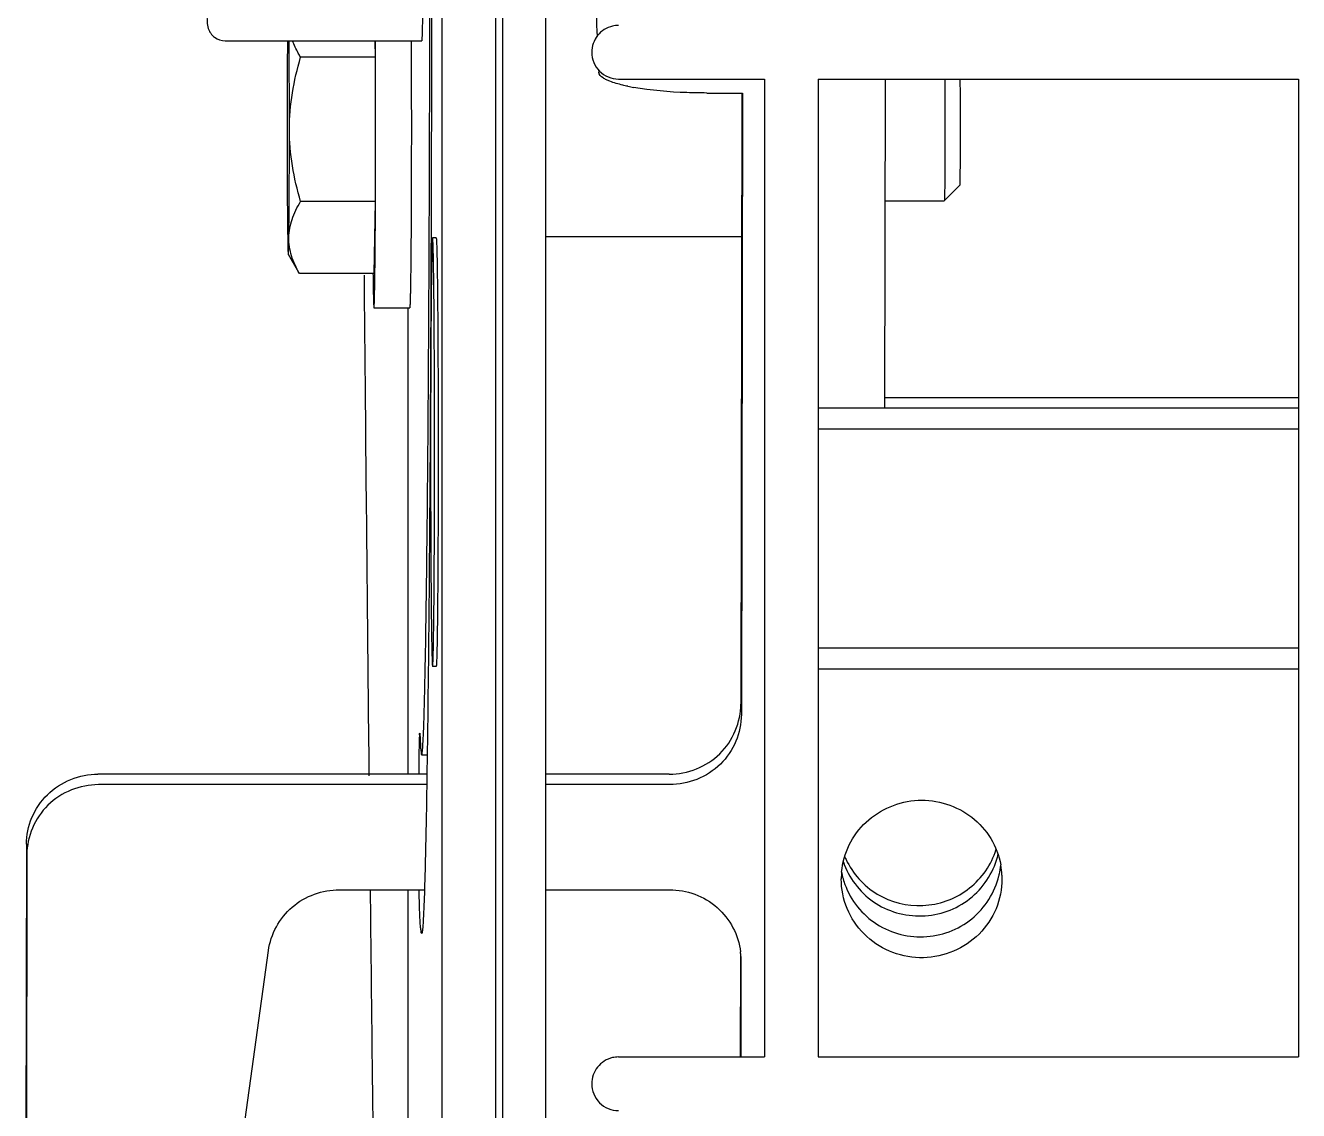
# Model space of a CAD drawing. Header units: millimetres. Extents: x 6781 to 13993, y -7973 to 4183.
# Drawn here: x 9507.53 to 9543.18, y 2840.68 to 2871.07 of the extents above; entities that cross this region are included whole.
import ezdxf

# ---------------------------------------------------------------- set-up
doc = ezdxf.new("R2010")
doc.units = ezdxf.units.MM
doc.header["$LTSCALE"] = 307.34
doc.layers.get('0').update_dxf_attribs({"linetype": 'CONTINUOUS'})

msp = doc.modelspace()

# ---------------------------------------------------------------- linework, layer by layer
at = {"color": 0, "linetype": 'Continuous', "lineweight": 25}
for p, q in [((9520.89973, 2783.65869), (9520.89973, 3047.65869)), ((9522.09967, 2782.65869), (9522.09967, 3047.65869)), ((9519.19499, 2907.10942), (9519.19453, 2809.35944)), ((9520.69492, 2907.10942), (9520.69446, 2809.35944)), ((9513.12599, 2870.6404), (9518.62575, 2870.6404)), ((9517.31511, 2870.6404), (9517.32256, 2870.17941)), ((9517.33257, 2870.17995), (9517.3304, 2870.64061)), ((9518.33036, 2870.64063), (9518.33128, 2870.45977)), ((9518.33128, 2870.45977), (9518.33221, 2870.25545)), ((9517.32256, 2870.17941), (9515.23525, 2870.17942)), ((9517.32256, 2870.17941), (9517.32256, 2866.13796)), ((9518.33221, 2870.25545), (9518.33269, 2870.14064)), ((9523.57959, 2869.81726), (9523.5822, 2869.76164)), ((9524.13629, 2869.56869), (9528.22937, 2869.56869)), ((9528.22937, 2869.56869), (9528.22937, 2842.17869)), ((9529.72937, 2869.56869), (9529.72937, 2842.17869)), ((9529.72937, 2869.56869), (9543.17872, 2869.56869)), ((9531.59293, 2860.34949), (9531.61003, 2869.56869)), ((9543.17872, 2869.56869), (9543.17872, 2842.17869)), ((9526.60952, 2869.17683), (9527.60947, 2869.17683)), ((9527.59521, 2869.17686), (9527.56347, 2852.05976)), ((9527.60947, 2869.17683), (9527.57719, 2851.76735)), ((9518.3365, 2868.2711), (9518.3365, 2868.04311)), ((9533.68933, 2866.58825), (9533.25989, 2866.15877)), ((9517.32256, 2866.13796), (9515.23525, 2866.13795)), ((9517.32256, 2866.13796), (9517.28991, 2864.11723)), ((9518.33221, 2866.06242), (9518.33128, 2865.8585)), ((9518.33269, 2866.17674), (9518.33221, 2866.06242)), ((9531.6037, 2866.15869), (9533.25971, 2866.15869)), ((9517.32653, 2865.06251), (9517.32675, 2865.09235)), ((9517.32675, 2865.09235), (9517.32711, 2865.1422)), ((9517.32711, 2865.1422), (9517.32726, 2865.16327)), ((9519.0315, 2865.11832), (9518.9315, 2865.11832)), ((9522.09967, 2865.15869), (9527.58776, 2865.15869)), ((9514.88948, 2864.65914), (9515.18073, 2864.1546)), ((9514.88949, 2864.65914), (9514.89001, 2864.65869)), ((9517.28991, 2864.11723), (9515.20261, 2864.11723)), ((9517.31736, 2864.11622), (9517.31766, 2864.14027)), ((9517.28991, 2863.15869), (9518.28986, 2863.15869)), ((9518.23386, 2863.15869), (9518.2338, 2850.09812)), ((9543.17872, 2860.34949), (9529.72937, 2860.34949)), ((9543.17872, 2860.6419), (9531.59347, 2860.6419)), ((9543.17872, 2859.76468), (9529.72937, 2859.76468)), ((9529.72937, 2853.63458), (9543.17872, 2853.63458)), ((9519.0315, 2853.11832), (9518.9315, 2853.11832)), ((9529.72937, 2853.04977), (9543.17872, 2853.04977)), ((9518.78191, 2850.74385), (9518.78038, 2850.63438)), ((9518.62575, 2850.6404), (9518.78039, 2850.6404)), ((9518.78038, 2850.63438), (9518.77247, 2850.09297)), ((9518.77244, 2850.09812), (9509.56061, 2850.09812)), ((9525.55992, 2850.09812), (9522.09967, 2850.09812)), ((9518.76792, 2849.80572), (9509.57434, 2849.80572)), ((9525.57364, 2849.80572), (9522.09967, 2849.80572)), ((9507.55706, 2848.13649), (9507.5316, 2834.40507)), ((9507.57079, 2847.84409), (9507.54533, 2834.11266)), ((9530.37793, 2847.06062), (9530.37561, 2847.16488)), ((9534.79024, 2847.2569), (9534.78998, 2847.25579)), ((9534.8731, 2847.26914), (9534.87542, 2847.16488)), ((9516.31962, 2846.86327), (9518.70472, 2846.86327)), ((9518.23379, 2846.86327), (9518.23375, 2839.63888)), ((9522.09967, 2846.86327), (9525.56819, 2846.86327)), ((9512.77604, 2833.85341), (9514.3341, 2845.1609)), ((9527.55037, 2844.9939), (9527.54515, 2842.17869)), ((9527.56446, 2844.90164), (9527.55941, 2842.17869)), ((9527.56242, 2844.99388), (9527.56446, 2844.90164)), ((9524.13629, 2842.17869), (9528.22937, 2842.17869)), ((9529.72937, 2842.17869), (9543.17872, 2842.17869))]:
    msp.add_line(p, q, dxfattribs=at)
for centre, radius, start, end in [((9524.13618, 2870.31701), 0.75161, 89.992108, 102.820438), ((9525.60185, 2875.14683), 5.90618, 258.275959, 259.856947), ((9532.63183, 2848.63242), 2.17508, 340.526954, 342.996773), ((9532.65112, 2848.33808), 2.1692, 344.902036, 347.067879), ((9532.49317, 2848.33242), 2.17273, 198.271495, 200.405624), ((9532.48905, 2848.62854), 2.18303, 202.284209, 204.832023), ((9532.65784, 2848.3363), 2.16225, 344.593709, 344.901055), ((9532.65382, 2848.33791), 2.16655, 345.018781, 346.70769), ((9532.67105, 2847.7551), 2.17697, 347.505761, 354.84281), ((9532.70149, 2847.16778), 2.17395, 2.672312, 10.38757), ((9532.53877, 2847.16062), 2.16317, 174.844149, 179.887229), ((9532.5124, 2847.74507), 2.16412, 190.393037, 193.088922), ((9532.51007, 2847.74461), 2.16174, 193.014294, 195.191559), ((9532.51746, 2847.74662), 2.1694, 195.191703, 197.487029), ((9532.68316, 2847.75264), 2.16461, 346.730591, 347.498213), ((9532.68013, 2847.75331), 2.16771, 347.498164, 348.060231), ((9525.63578, 2844.9043), 1.9287, 2.662075, 6.43349), ((9524.13618, 2841.42701), 0.75161, 89.992108, 102.820438)]:
    msp.add_arc(centre, radius, start, end, dxfattribs=at)
for points, knots in [([(9512.59034, 2873.26328), (9512.59223, 2872.93653), (9512.59667, 2872.37228), (9512.6039, 2871.72858), (9512.61287, 2871.35767), (9512.61824, 2871.16111), (9512.64238, 2870.94264), (9512.81056, 2870.70927), (9513.02087, 2870.6404), (9513.12599, 2870.6404)], [0, 0, 0, 0, 0.33818763, 0.58395163, 0.66643378, 0.72195133, 0.78788788, 0.89120187, 1, 1, 1, 1]), ([(9518.66182, 2872.46949), (9518.65985, 2872.21272), (9518.65688, 2871.8504), (9518.65028, 2871.4018), (9518.64735, 2871.13735), (9518.63891, 2870.93575), (9518.64322, 2870.77256), (9518.6231, 2870.70529), (9518.63601, 2870.64019), (9518.62575, 2870.64046)], [0, 0, 0, 0, 0.42098902, 0.59329472, 0.73720392, 0.85103926, 0.93332593, 0.98316476, 1, 1, 1, 1]), ([(9518.62577, 2850.6404), (9518.63505, 2850.64047), (9518.63687, 2850.69236), (9518.6513, 2850.75379), (9518.65811, 2850.89103), (9518.67513, 2851.15768), (9518.6911, 2851.62679), (9518.7111, 2852.32986), (9518.72969, 2853.22701), (9518.74798, 2854.30719), (9518.76524, 2855.56291), (9518.78801, 2857.55624), (9518.81216, 2860.39724), (9518.83433, 2864.15759), (9518.85, 2868.29432), (9518.85563, 2871.16376), (9518.8573, 2872.63904)], [0, 0, 0, 0, 0.0012653, 0.00479868, 0.01064406, 0.01879697, 0.04195314, 0.07409433, 0.11495174, 0.16419774, 0.22142282, 0.28616162, 0.43599153, 0.60877823, 0.79885926, 1, 1, 1, 1]), ([(9518.90423, 2872.63919), (9518.90363, 2871.99934), (9518.90051, 2869.49137), (9518.89437, 2866.9834), (9518.88784, 2865.11528)], [0, 0, 0, 0, 0.25512242, 1, 1, 1, 1]), ([(9523.50823, 2872.63884), (9523.50976, 2872.42022), (9523.51618, 2871.79442), (9523.51841, 2871.16831), (9523.53534, 2870.7614)], [0, 0, 0, 0, 0.34929869, 1, 1, 1, 1]), ([(9523.9694, 2871.04989), (9523.80845, 2871.01312), (9523.50255, 2870.82416), (9523.38632, 2870.48386), (9523.38632, 2870.31869)], [0, 0, 0, 0, 0.49990628, 1, 1, 1, 1]), ([(9514.86699, 2870.6409), (9514.86533, 2870.46382), (9514.8592, 2869.63643), (9514.85736, 2868.80901), (9514.85736, 2868.15869)], [0, 0, 0, 0, 0.21402033, 1, 1, 1, 1]), ([(9514.92266, 2868.15869), (9514.92266, 2868.38715), (9514.92185, 2869.21456), (9514.91865, 2870.04197), (9514.91303, 2870.6409)], [0, 0, 0, 0, 0.27611734, 1, 1, 1, 1]), ([(9515.23525, 2870.17942), (9515.21292, 2870.21704), (9515.1284, 2870.36542), (9515.0557, 2870.52093), (9515.01245, 2870.64037)], [0, 0, 0, 0, 0.25619212, 1, 1, 1, 1]), ([(9523.38632, 2870.31869), (9523.38632, 2870.12733), (9523.54632, 2869.72867), (9523.94498, 2869.56876), (9524.13629, 2869.56876)], [0, 0, 0, 0, 0.50006362, 1, 1, 1, 1]), ([(9514.92266, 2868.15868), (9514.92266, 2868.50028), (9514.98234, 2869.18456), (9515.14048, 2869.8511), (9515.23525, 2870.17942)], [0, 0, 0, 0, 0.4999065, 1, 1, 1, 1]), ([(9517.33257, 2866.13742), (9517.33393, 2866.46687), (9517.33785, 2867.81437), (9517.33677, 2869.1619), (9517.33257, 2870.17995)], [0, 0, 0, 0, 0.24448935, 1, 1, 1, 1]), ([(9518.33269, 2870.14064), (9518.33329, 2869.99049), (9518.33546, 2869.36731), (9518.3364, 2868.74413), (9518.3365, 2868.2711)], [0, 0, 0, 0, 0.24093377, 1, 1, 1, 1]), ([(9523.80109, 2869.54727), (9523.76908, 2869.56275), (9523.68081, 2869.60984), (9523.58541, 2869.69325), (9523.5822, 2869.76164)], [0, 0, 0, 0, 0.3418146, 1, 1, 1, 1]), ([(9524.40173, 2869.36387), (9524.35244, 2869.37412), (9524.18036, 2869.41261), (9524.00986, 2869.4609), (9523.89266, 2869.50732)], [0, 0, 0, 0, 0.28540548, 1, 1, 1, 1]), ([(9526.60952, 2869.17683), (9526.42344, 2869.17683), (9525.73879, 2869.18992), (9525.05282, 2869.24486), (9524.56174, 2869.33296)], [0, 0, 0, 0, 0.27164224, 1, 1, 1, 1]), ([(9533.27294, 2869.56913), (9533.27439, 2869.41257), (9533.27658, 2869.0727), (9533.27829, 2868.53843), (9533.27854, 2867.97178), (9533.27751, 2867.5011), (9533.27587, 2867.1448), (9533.27435, 2866.9064), (9533.2725, 2866.69486), (9533.2705, 2866.51462), (9533.26807, 2866.36976), (9533.26629, 2866.27222), (9533.26391, 2866.2146), (9533.26345, 2866.18605), (9533.26078, 2866.16969), (9533.2615, 2866.1604), (9533.25989, 2866.15877)], [0, 0, 0, 0, 0.13771668, 0.29894538, 0.46994211, 0.63613071, 0.71294531, 0.78334581, 0.84582343, 0.89903858, 0.94185263, 0.97335069, 0.98463671, 0.9928621, 0.99798463, 1, 1, 1, 1]), ([(9533.69564, 2869.56886), (9533.70029, 2869.32459), (9533.70231, 2868.91265), (9533.70407, 2868.32667), (9533.7038, 2867.90162), (9533.70283, 2867.56636), (9533.70175, 2867.33507), (9533.70031, 2867.12679), (9533.69867, 2866.94726), (9533.69656, 2866.80172), (9533.69509, 2866.70316), (9533.69287, 2866.64476), (9533.69265, 2866.61575), (9533.68992, 2866.59927), (9533.69094, 2866.58985), (9533.68933, 2866.58825)], [0, 0, 0, 0, 0.24587989, 0.41456597, 0.58973907, 0.67365795, 0.75197747, 0.82251118, 0.88328985, 0.93261866, 0.96912243, 0.98223116, 0.99178393, 0.99771258, 1, 1, 1, 1]), ([(9514.85736, 2868.15869), (9514.85736, 2867.57535), (9514.85988, 2866.56497), (9514.86678, 2865.55459), (9514.87368, 2865.1276)], [0, 0, 0, 0, 0.57733958, 1, 1, 1, 1]), ([(9514.90634, 2865.1276), (9514.91324, 2865.55459), (9514.92014, 2866.56497), (9514.92266, 2867.57535), (9514.92266, 2868.15869)], [0, 0, 0, 0, 0.42266043, 1, 1, 1, 1]), ([(9515.23525, 2866.13795), (9515.14048, 2866.46627), (9514.98234, 2867.13281), (9514.92266, 2867.81709), (9514.92266, 2868.15868)], [0, 0, 0, 0, 0.5000936, 1, 1, 1, 1]), ([(9518.3365, 2868.04311), (9518.33646, 2867.88338), (9518.33605, 2867.26126), (9518.33455, 2866.63913), (9518.33269, 2866.17674)], [0, 0, 0, 0, 0.25674269, 1, 1, 1, 1]), ([(9514.90634, 2865.1276), (9514.90913, 2865.30056), (9514.97983, 2865.65792), (9515.14121, 2865.97949), (9515.23525, 2866.13795)], [0, 0, 0, 0, 0.48421604, 1, 1, 1, 1]), ([(9517.32726, 2865.16327), (9517.32779, 2865.24029), (9517.32992, 2865.565), (9517.33155, 2865.88972), (9517.33257, 2866.13742)], [0, 0, 0, 0, 0.23718724, 1, 1, 1, 1]), ([(9518.33128, 2865.8585), (9518.33034, 2865.66414), (9518.32826, 2865.2933), (9518.32433, 2864.7672), (9518.31979, 2864.30427), (9518.3154, 2863.96203), (9518.31152, 2863.72619), (9518.30869, 2863.57977), (9518.30577, 2863.45474), (9518.30283, 2863.35153), (9518.29981, 2863.271), (9518.29723, 2863.21753), (9518.29484, 2863.18709), (9518.29348, 2863.17163), (9518.29189, 2863.16437), (9518.29097, 2863.15869), (9518.28986, 2863.15869)], [0, 0, 0, 0, 0.21589736, 0.41190992, 0.58438695, 0.73011659, 0.79208085, 0.84638594, 0.89277346, 0.93103432, 0.96098547, 0.98249802, 0.99005735, 0.99547885, 0.99876941, 1, 1, 1, 1]), ([(9514.87368, 2865.1276), (9514.87475, 2865.0619), (9514.8769, 2864.94785), (9514.87996, 2864.81619), (9514.88318, 2864.73765), (9514.88457, 2864.69881), (9514.88741, 2864.67471), (9514.88768, 2864.66226), (9514.88949, 2864.65914)], [0, 0, 0, 0, 0.42034023, 0.73005554, 0.84179851, 0.92420294, 0.97694328, 1, 1, 1, 1]), ([(9514.89001, 2864.65869), (9514.89261, 2864.65869), (9514.89128, 2864.67429), (9514.8958, 2864.6915), (9514.89623, 2864.73176), (9514.8989, 2864.78239), (9514.90064, 2864.84929), (9514.9036, 2864.96559), (9514.90525, 2865.0601), (9514.90634, 2865.1276)], [0, 0, 0, 0, 0.01660137, 0.06462611, 0.14422669, 0.25507873, 0.39674349, 0.56863953, 1, 1, 1, 1]), ([(9515.20261, 2864.11723), (9515.11353, 2864.27598), (9514.96202, 2864.59905), (9514.90356, 2864.95552), (9514.90634, 2865.1276)], [0, 0, 0, 0, 0.51403115, 1, 1, 1, 1]), ([(9517.31766, 2864.14027), (9517.31853, 2864.20905), (9517.32212, 2864.51646), (9517.32478, 2864.82387), (9517.32653, 2865.06251)], [0, 0, 0, 0, 0.22374368, 1, 1, 1, 1]), ([(9518.88784, 2865.11528), (9518.88293, 2863.71071), (9518.86179, 2858.92016), (9518.82889, 2854.12957), (9518.78191, 2850.74385)], [0, 0, 0, 0, 0.29319221, 1, 1, 1, 1]), ([(9518.9315, 2865.11832), (9518.92893, 2865.11832), (9518.92884, 2865.10357), (9518.92473, 2865.08652), (9518.92317, 2865.04782), (9518.92014, 2864.99869), (9518.91769, 2864.93378), (9518.91384, 2864.82023), (9518.90949, 2864.64392), (9518.90464, 2864.39311), (9518.90003, 2864.09145), (9518.89569, 2863.74193), (9518.89168, 2863.34789), (9518.88803, 2862.91313), (9518.88358, 2862.26446), (9518.8793, 2861.38607), (9518.87622, 2860.27517), (9518.87518, 2859.11983), (9518.87621, 2857.96443), (9518.87929, 2856.85336), (9518.88356, 2855.97476), (9518.88801, 2855.32587), (9518.89166, 2854.89091), (9518.89567, 2854.49665), (9518.90001, 2854.14689), (9518.90461, 2853.84496), (9518.90947, 2853.59388), (9518.91381, 2853.41735), (9518.91766, 2853.30359), (9518.9201, 2853.23856), (9518.92316, 2853.18921), (9518.92467, 2853.15052), (9518.92887, 2853.13306), (9518.92885, 2853.11846), (9518.93148, 2853.11832)], [0, 0, 0, 0, 0.00064425, 0.00246291, 0.00547372, 0.00967356, 0.01505214, 0.02159782, 0.03812522, 0.05909784, 0.08431375, 0.11353075, 0.1464683, 0.18280888, 0.22220248, 0.3086078, 0.40236519, 0.49987318, 0.59738589, 0.69115746, 0.77758611, 0.81699455, 0.85335187, 0.88630795, 0.91554508, 0.94078251, 0.96177786, 0.97832894, 0.98488672, 0.99027755, 0.99448974, 0.99751297, 0.99934403, 1, 1, 1, 1]), ([(9518.9315, 2853.11832), (9518.93408, 2853.11832), (9518.93417, 2853.13306), (9518.93828, 2853.15011), (9518.93983, 2853.18881), (9518.94287, 2853.23794), (9518.94532, 2853.30285), (9518.94917, 2853.41641), (9518.95351, 2853.59271), (9518.95837, 2853.84352), (9518.96297, 2854.14519), (9518.96732, 2854.4947), (9518.97133, 2854.88874), (9518.97498, 2855.3235), (9518.97943, 2855.97217), (9518.9837, 2856.85056), (9518.98679, 2857.96146), (9518.98783, 2859.11681), (9518.98679, 2860.27221), (9518.98371, 2861.38327), (9518.97945, 2862.26187), (9518.97499, 2862.91077), (9518.97135, 2863.34572), (9518.96734, 2863.73999), (9518.963, 2864.08974), (9518.9584, 2864.39167), (9518.95354, 2864.64275), (9518.9492, 2864.81928), (9518.94535, 2864.93304), (9518.9429, 2864.99807), (9518.93985, 2865.04742), (9518.93834, 2865.08611), (9518.93414, 2865.10357), (9518.93415, 2865.11817), (9518.93153, 2865.11832)], [0, 0, 0, 0, 0.00064425, 0.00246291, 0.00547372, 0.00967356, 0.01505214, 0.02159782, 0.03812522, 0.05909784, 0.08431375, 0.11353075, 0.1464683, 0.18280888, 0.22220248, 0.3086078, 0.40236519, 0.49987318, 0.59738589, 0.69115746, 0.77758611, 0.81699455, 0.85335187, 0.88630795, 0.91554508, 0.94078251, 0.96177786, 0.97832894, 0.98488672, 0.99027755, 0.99448974, 0.99751297, 0.99934403, 1, 1, 1, 1]), ([(9519.03153, 2865.11832), (9519.03415, 2865.11817), (9519.03413, 2865.10357), (9519.03833, 2865.08612), (9519.03984, 2865.04742), (9519.0429, 2864.99807), (9519.04534, 2864.93304), (9519.04919, 2864.81928), (9519.05354, 2864.64276), (9519.05839, 2864.39167), (9519.06299, 2864.08975), (9519.06733, 2863.73999), (9519.07135, 2863.34573), (9519.07499, 2862.91077), (9519.07944, 2862.26188), (9519.08371, 2861.38327), (9519.08679, 2860.2722), (9519.08783, 2859.1168), (9519.08678, 2857.96146), (9519.0837, 2856.85056), (9519.07943, 2855.97218), (9519.07497, 2855.32351), (9519.07133, 2854.88875), (9519.06731, 2854.49471), (9519.06297, 2854.14519), (9519.05837, 2853.84352), (9519.05351, 2853.59271), (9519.04916, 2853.41641), (9519.04532, 2853.30285), (9519.04287, 2853.23794), (9519.03983, 2853.18881), (9519.03828, 2853.15011), (9519.03417, 2853.13306), (9519.03408, 2853.11832), (9519.0315, 2853.11832)], [0, 0, 0, 0, 0.00065596, 0.00248702, 0.00551022, 0.00972239, 0.01511317, 0.02167091, 0.03822188, 0.05921713, 0.0844545, 0.11369161, 0.14664772, 0.18300511, 0.22241363, 0.30884252, 0.40261443, 0.50012732, 0.59763513, 0.69139218, 0.77779726, 0.81719078, 0.85353129, 0.88646882, 0.91568584, 0.9409018, 0.96187453, 0.97840204, 0.98494776, 0.99032637, 0.99452624, 0.99753708, 0.99935574, 1, 1, 1, 1]), ([(9517.01205, 2864.07349), (9517.02291, 2862.87009), (9517.06591, 2858.19644), (9517.1122, 2853.52282), (9517.14874, 2850.05261)], [0, 0, 0, 0, 0.25748436, 1, 1, 1, 1]), ([(9517.26246, 2864.11617), (9517.26339, 2864.04327), (9517.26528, 2863.90626), (9517.26843, 2863.71432), (9517.2717, 2863.54984), (9517.27506, 2863.41389), (9517.27805, 2863.31872), (9517.28063, 2863.2576), (9517.28234, 2863.22279), (9517.28423, 2863.19638), (9517.28562, 2863.17578), (9517.28775, 2863.16638), (9517.28848, 2863.15869), (9517.28991, 2863.15869)], [0, 0, 0, 0, 0.22818997, 0.42889103, 0.60087966, 0.74308368, 0.85463632, 0.89869639, 0.93485996, 0.96306832, 0.98328911, 0.99553351, 1, 1, 1, 1]), ([(9517.28991, 2863.15869), (9517.29133, 2863.15869), (9517.29206, 2863.16638), (9517.29419, 2863.17579), (9517.29559, 2863.19639), (9517.29747, 2863.22279), (9517.29918, 2863.25761), (9517.30176, 2863.31873), (9517.30475, 2863.4139), (9517.30812, 2863.54986), (9517.31138, 2863.71435), (9517.31453, 2863.9063), (9517.31642, 2864.04332), (9517.31736, 2864.11622)], [0, 0, 0, 0, 0.00446645, 0.01671082, 0.03693162, 0.06514001, 0.1013035, 0.14536348, 0.25691613, 0.39911991, 0.57110857, 0.77180975, 1, 1, 1, 1]), ([(9525.55992, 2850.09812), (9526.06905, 2850.09812), (9527.12429, 2850.50756), (9527.56254, 2851.55753), (9527.56347, 2852.05976)], [0, 0, 0, 0, 0.50341141, 1, 1, 1, 1]), ([(9527.57719, 2851.76735), (9527.57626, 2851.26512), (9527.13801, 2850.21516), (9526.08278, 2849.80572), (9525.57364, 2849.80572)], [0, 0, 0, 0, 0.49658847, 1, 1, 1, 1]), ([(9518.55813, 2850.73088), (9518.55902, 2850.80431), (9518.56437, 2850.92632), (9518.55648, 2851.10294), (9518.57905, 2851.17182), (9518.5614, 2851.24574), (9518.57231, 2851.24417)], [0, 0, 0, 0, 0.42889485, 0.74364115, 0.93565454, 1, 1, 1, 1]), ([(9518.57231, 2851.24417), (9518.57697, 2851.2435), (9518.5712, 2851.21575), (9518.57655, 2851.203), (9518.57715, 2851.18936)], [0, 0, 0, 0, 0.25664193, 1, 1, 1, 1]), ([(9518.57715, 2851.18936), (9518.58064, 2851.10949), (9518.58903, 2850.97671), (9518.59498, 2850.79166), (9518.61476, 2850.7112), (9518.6136, 2850.6403), (9518.62577, 2850.6404)], [0, 0, 0, 0, 0.43407191, 0.74564575, 0.93393028, 1, 1, 1, 1]), ([(9518.55269, 2850.09963), (9518.55304, 2850.15835), (9518.55443, 2850.36877), (9518.55627, 2850.57918), (9518.55813, 2850.73088)], [0, 0, 0, 0, 0.27903055, 1, 1, 1, 1]), ([(9507.55706, 2848.13649), (9507.558, 2848.63872), (9507.99624, 2849.68869), (9509.05148, 2850.09812), (9509.56061, 2850.09812)], [0, 0, 0, 0, 0.49658847, 1, 1, 1, 1]), ([(9518.77247, 2850.09297), (9518.76748, 2849.76377), (9518.74977, 2848.68592), (9518.72847, 2847.60807), (9518.70473, 2846.85968)], [0, 0, 0, 0, 0.30541782, 1, 1, 1, 1]), ([(9509.57434, 2849.80572), (9509.06521, 2849.80572), (9508.00997, 2849.39628), (9507.57172, 2848.34632), (9507.57079, 2847.84409)], [0, 0, 0, 0, 0.50341141, 1, 1, 1, 1]), ([(9530.38436, 2847.35501), (9530.40802, 2847.61746), (9530.55483, 2848.13996), (9531.19151, 2849.00486), (9532.51506, 2849.57052), (9533.885, 2849.12862), (9534.59808, 2848.32566), (9534.7923, 2847.8189), (9534.83982, 2847.55975)], [0, 0, 0, 0, 0.12491022, 0.2505118, 0.50001294, 0.74950849, 0.8751083, 1, 1, 1, 1]), ([(9530.50786, 2847.71176), (9530.6905, 2847.31707), (9531.31817, 2846.62185), (9532.66625, 2846.29118), (9533.97756, 2846.74642), (9534.53751, 2847.49728), (9534.68249, 2847.90732)], [0, 0, 0, 0, 0.24873634, 0.49999239, 0.75124923, 1, 1, 1, 1]), ([(9530.43065, 2847.64926), (9530.57763, 2847.20548), (9531.19071, 2846.39128), (9532.63961, 2845.97513), (9534.06124, 2846.47696), (9534.62581, 2847.32594), (9534.74674, 2847.77785)], [0, 0, 0, 0, 0.24852244, 0.49986468, 0.75130662, 1, 1, 1, 1]), ([(9534.87542, 2847.16488), (9534.87489, 2846.88181), (9534.75937, 2846.30814), (9534.27046, 2845.58195), (9533.54001, 2845.08949), (9532.67608, 2844.90322), (9531.80464, 2845.0491), (9531.05278, 2845.5072), (9530.53185, 2846.21022), (9530.39111, 2846.77793), (9530.37794, 2847.06062)], [0, 0, 0, 0, 0.12390646, 0.24850651, 0.37402105, 0.50014211, 0.62621805, 0.75162636, 0.87612226, 1, 1, 1, 1]), ([(9530.44709, 2847.09865), (9530.58907, 2846.64496), (9531.20544, 2845.80791), (9532.68279, 2845.38526), (9534.12576, 2845.91367), (9534.68081, 2846.79289), (9534.78998, 2847.25579)], [0, 0, 0, 0, 0.24852157, 0.4999116, 0.75136453, 1, 1, 1, 1]), ([(9514.3341, 2845.1609), (9514.39723, 2845.61909), (9514.88749, 2846.52153), (9515.85132, 2846.86327), (9516.31962, 2846.86327)], [0, 0, 0, 0, 0.49689655, 1, 1, 1, 1]), ([(9517.18329, 2846.83307), (9517.21148, 2844.25454), (9517.31899, 2834.85964), (9517.44578, 2825.46495), (9517.55665, 2818.64902)], [0, 0, 0, 0, 0.27445929, 1, 1, 1, 1]), ([(9518.56742, 2846.29915), (9518.56617, 2846.32768), (9518.56067, 2846.515), (9518.55864, 2846.7024), (9518.55694, 2846.86123)], [0, 0, 0, 0, 0.1523851, 1, 1, 1, 1]), ([(9518.70473, 2846.85968), (9518.69911, 2846.68254), (9518.68819, 2846.37915), (9518.67209, 2846.02746), (9518.65697, 2845.82736), (9518.6487, 2845.72551), (9518.63819, 2845.67805), (9518.63298, 2845.64043), (9518.62576, 2845.6404)], [0, 0, 0, 0, 0.43426992, 0.74625389, 0.85595732, 0.93462292, 0.98230915, 1, 1, 1, 1]), ([(9525.56819, 2846.86327), (9526.04232, 2846.86327), (9527.01982, 2846.51194), (9527.4999, 2845.58557), (9527.55234, 2845.12041)], [0, 0, 0, 0, 0.50319464, 1, 1, 1, 1]), ([(9518.62576, 2845.6404), (9518.61116, 2845.64034), (9518.61257, 2845.72529), (9518.58881, 2845.82196), (9518.58169, 2846.04394), (9518.57162, 2846.2033), (9518.56742, 2846.29915)], [0, 0, 0, 0, 0.06608387, 0.25432702, 0.56590938, 1, 1, 1, 1]), ([(9523.9694, 2842.15989), (9523.80845, 2842.12312), (9523.50255, 2841.93416), (9523.38632, 2841.59386), (9523.38632, 2841.42869)], [0, 0, 0, 0, 0.49990628, 1, 1, 1, 1]), ([(9523.38632, 2841.42869), (9523.38632, 2841.23733), (9523.54632, 2840.83867), (9523.94498, 2840.67876), (9524.13629, 2840.67876)], [0, 0, 0, 0, 0.50006362, 1, 1, 1, 1])]:
    msp.add_open_spline(points, degree=3, knots=knots, dxfattribs=at)
msp.add_open_spline([(9523.89266, 2869.50732), (9523.8617, 2869.51959), (9523.83107, 2869.53277), (9523.80109, 2869.54727)], degree=3, dxfattribs=at)

doc.saveas('drawing.dxf')
